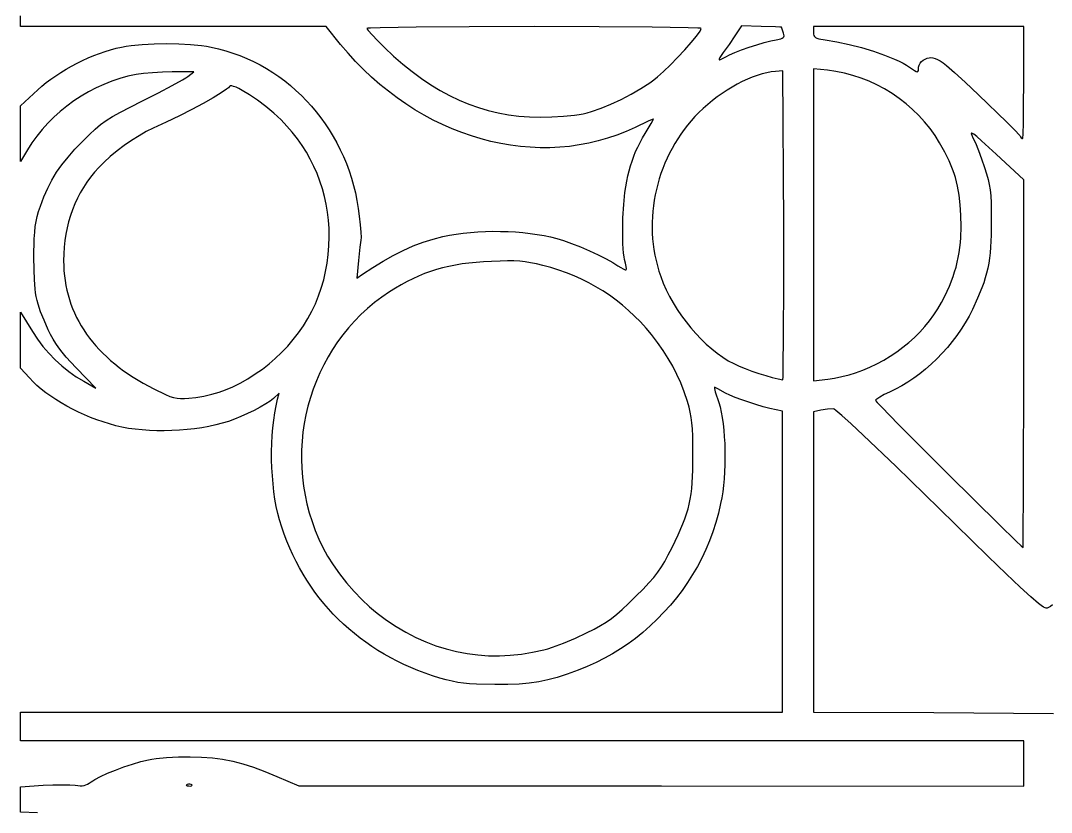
# Model space of a CAD drawing. Extents: x 0 to 2298, y -1902 to 396.
# Drawn here: x 26 to 984, y -1150 to -415 of the extents above; entities that cross this region are included whole.
import ezdxf

# ---------------------------------------------------------------- set-up
doc = ezdxf.new("R2010")
doc.units = 0

msp = doc.modelspace()

# ---------------------------------------------------------------- linework, layer by layer
at = {"layer": 'Layer 1'}
for p, q in [((26.456106, -420.29255), (26.456106, -410.30993)), ((168.209106, -420.29255), (26.456106, -420.29255)), ((310.184106, -420.29255), (168.209106, -420.29255)), ((323.716106, -436.93025), (310.184106, -420.29255)), ((393.740513, -420.84655), (360.378536, -421.415006)), ((443.116283, -420.444472), (393.740513, -420.84655)), ((503.4106, -420.29196), (443.116283, -420.444472)), ((563.704833, -420.444473), (503.4106, -420.29196)), ((613.080613, -420.846551), (563.704833, -420.444473)), ((646.442636, -421.415006), (613.080613, -420.846551)), ((695.96413, -419.626464), (689.97456, -428.721744)), ((714.37653, -420.070136), (695.96413, -419.626464)), ((727.548079, -420.513808), (714.37653, -420.070136)), ((731.627785, -420.756441), (727.548079, -420.513808)), ((733.23263, -420.95748), (731.627785, -420.756441)), ((733.9536, -422.704435), (733.23263, -420.95748)), ((860.562, -420.29195), (762.9542, -420.29195)), ((762.9542, -420.29195), (762.9542, -425.61601)), ((958.1698, -420.29195), (860.562, -420.29195)), ((958.1698, -472.42345), (958.1698, -420.29195)), ((348.931215, -421.900489), (348.1256, -422.06665)), ((348.1256, -422.06665), (348.457487, -422.783284)), ((348.457487, -422.783284), (349.408089, -424.056241)), ((351.294985, -421.735628), (348.931215, -421.900489)), ((349.408089, -424.056241), (352.895071, -428.000757)), ((360.378536, -421.415006), (351.294985, -421.735628)), ((352.895071, -428.000757), (358.045818, -433.35947)), ((655.526207, -421.735629), (646.442636, -421.415006)), ((649.301788, -435.09476), (654.193017, -429.161939)), ((654.193017, -429.161939), (657.488065, -424.638127)), ((657.889983, -421.90049), (655.526207, -421.735629)), ((657.488065, -424.638127), (658.38348, -423.074389)), ((658.6956, -422.06665), (657.889983, -421.90049)), ((658.38348, -423.074389), (658.6956, -422.06665)), ((689.97456, -428.721744), (684.456385, -437.012853)), ((733.874307, -431.151536), (734.81321, -430.551886)), ((735.00732, -426.28154), (733.9536, -422.704435)), ((734.81321, -430.551886), (735.34657, -429.806656)), ((735.394231, -427.713077), (735.00732, -426.28154)), ((735.34657, -429.806656), (735.523779, -428.874251)), ((735.523779, -428.874251), (735.394231, -427.713077)), ((762.9542, -425.61601), (763.02959, -427.267215)), ((763.02959, -427.267215), (763.307751, -428.593465)), ((763.307751, -428.593465), (763.866673, -429.644154)), ((763.866673, -429.644154), (764.784345, -430.468674)), ((764.784345, -430.468674), (766.138755, -431.116418)), ((115.136385, -440.457235), (120.071096, -439.37032)), ((120.071096, -439.37032), (124.422299, -438.55387)), ((124.422299, -438.55387), (129.123479, -437.850829)), ((129.123479, -437.850829), (139.374298, -436.781076)), ((139.374298, -436.781076), (150.420606, -436.153263)), ((150.420606, -436.153263), (161.859459, -435.95959)), ((161.859459, -435.95959), (173.287909, -436.192258)), ((173.287909, -436.192258), (184.303013, -436.843469)), ((184.303013, -436.843469), (194.501824, -437.905422)), ((194.501824, -437.905422), (199.169199, -438.587991)), ((199.169199, -438.587991), (203.481396, -439.37032)), ((203.481396, -439.37032), (210.312351, -440.925815)), ((330.57263, -445.021077), (323.716106, -436.93025)), ((358.045818, -433.35947), (364.3196, -439.59165)), ((364.3196, -439.59165), (372.921548, -447.628168)), ((643.305713, -441.893262), (649.301788, -435.09476)), ((684.456385, -437.012853), (679.10456, -444.472144)), ((696.148285, -441.973005), (703.090629, -439.536269)), ((703.090629, -439.536269), (710.251344, -437.203517)), ((710.251344, -437.203517), (717.139098, -435.141129)), ((717.139098, -435.141129), (723.262561, -433.515481)), ((723.262561, -433.515481), (728.1304, -432.49295)), ((728.1304, -432.49295), (732.480466, -431.647201)), ((732.480466, -431.647201), (733.874307, -431.151536)), ((766.138755, -431.116418), (768.007891, -431.636781)), ((768.007891, -431.636781), (773.6023, -432.49293)), ((773.6023, -432.49293), (784.58318, -434.344308)), ((784.58318, -434.344308), (795.980005, -436.8222)), ((795.980005, -436.8222), (807.418424, -439.80442)), ((807.418424, -439.80442), (818.524088, -443.168786)), ((84.017725, -451.764657), (89.245871, -449.380197)), ((89.245871, -449.380197), (94.494164, -447.177063)), ((94.494164, -447.177063), (99.734984, -445.169226)), ((99.734984, -445.169226), (104.940707, -443.370661)), ((104.940707, -443.370661), (110.083715, -441.79534)), ((110.083715, -441.79534), (115.136385, -440.457235)), ((210.312351, -440.925815), (217.033921, -442.759756)), ((217.033921, -442.759756), (223.640702, -444.865929)), ((223.640702, -444.865929), (230.127292, -447.23812)), ((230.127292, -447.23812), (236.488289, -449.870112)), ((236.488289, -449.870112), (242.71829, -452.755692)), ((337.657679, -452.778418), (330.57263, -445.021077)), ((372.921548, -447.628168), (381.516671, -455.10414)), ((629.964352, -455.914005), (636.696122, -449.01412)), ((636.696122, -449.01412), (643.305713, -441.893262)), ((675.991922, -448.898464), (675.353277, -450.20825)), ((677.244083, -446.990761), (675.991922, -448.898464)), ((677.170428, -450.680085), (679.037838, -449.728183)), ((679.10456, -444.472144), (677.244083, -446.990761)), ((679.037838, -449.728183), (681.54476, -448.243354)), ((681.54476, -448.243354), (681.5448, -448.24335)), ((681.5448, -448.24335), (684.884039, -446.492923)), ((684.884039, -446.492923), (689.915645, -444.347349)), ((689.915645, -444.347349), (696.148285, -441.973005)), ((818.524088, -443.168786), (828.922647, -446.793114)), ((828.922647, -446.793114), (838.239752, -450.55522)), ((866.663595, -450.408801), (868.453177, -449.692546)), ((868.453177, -449.692546), (870.204415, -449.236905)), ((870.204415, -449.236905), (871.976125, -449.078598)), ((871.976125, -449.078598), (873.827124, -449.254346)), ((873.827124, -449.254346), (875.816229, -449.800867)), ((875.816229, -449.800867), (878.002257, -450.754883)), ((68.730377, -459.866261), (73.732357, -457.021662)), ((73.732357, -457.021662), (78.837346, -454.31647)), ((78.837346, -454.31647), (84.017725, -451.764657)), ((242.71829, -452.755692), (248.811891, -455.888644)), ((248.811891, -455.888644), (254.763691, -459.262754)), ((254.763691, -459.262754), (260.568287, -462.871808)), ((344.959309, -460.198944), (337.657679, -452.778418)), ((381.516671, -455.10414), (390.118942, -462.025738)), ((623.601733, -462.04959), (629.964352, -455.914005)), ((675.353277, -450.20825), (675.265647, -450.642986)), ((675.265647, -450.642986), (675.333346, -450.933116)), ((675.333346, -450.933116), (675.557024, -451.080267)), ((675.557024, -451.080267), (675.93733, -451.086062)), ((675.93733, -451.086062), (677.170428, -450.680085)), ((838.239752, -450.55522), (842.375774, -452.449757)), ((842.375774, -452.449757), (846.101053, -454.33292)), ((846.101053, -454.33292), (849.368792, -456.189435)), ((849.368792, -456.189435), (852.1322, -458.00403)), ((852.1322, -458.00403), (856.63131, -461.123599)), ((860.50911, -459.823778), (860.56197, -458.00403)), ((860.56197, -458.00403), (860.652091, -457.13575)), ((860.652091, -457.13575), (860.908588, -456.215478)), ((860.908588, -456.215478), (861.837525, -454.343737)), ((861.837525, -454.343737), (863.182404, -452.638373)), ((863.182404, -452.638373), (864.77685, -451.34895)), ((864.77685, -451.34895), (866.663595, -450.408801)), ((878.002257, -450.754883), (880.444025, -452.153112)), ((880.444025, -452.153112), (883.20035, -454.032276)), ((883.20035, -454.032276), (886.330049, -456.429094)), ((886.330049, -456.429094), (893.944838, -462.92257)), ((50.304984, -472.359269), (54.618711, -469.096771)), ((54.618711, -469.096771), (59.145934, -465.917789)), ((59.145934, -465.917789), (63.859029, -462.836295)), ((63.859029, -462.836295), (68.730377, -459.866261)), ((118.623578, -468.539114), (111.139433, -471.025995)), ((126.193512, -466.485073), (118.623578, -468.539114)), ((133.824536, -464.88142), (126.193512, -466.485073)), ((140.552411, -463.938615), (133.824536, -464.88142)), ((149.048036, -463.162187), (140.552411, -463.938615)), ((158.250761, -462.635327), (149.048036, -463.162187)), ((167.099936, -462.44122), (158.250761, -462.635327)), ((187.287036, -462.44122), (167.099936, -462.44122)), ((176.781003, -469.786067), (179.930476, -467.910427)), ((179.930476, -467.910427), (181.741136, -466.6561)), ((181.741136, -466.6561), (187.287036, -462.44122)), ((260.568287, -462.871808), (266.220276, -466.709589)), ((266.220276, -466.709589), (271.714254, -470.769884)), ((352.46558, -467.279322), (344.959309, -460.198944)), ((360.164549, -474.016222), (352.46558, -467.279322)), ((390.118942, -462.025738), (398.742333, -468.399137)), ((398.742333, -468.399137), (407.400817, -474.230512)), ((614.614633, -469.630195), (618.0996, -466.87755)), ((618.0996, -466.87755), (623.601733, -462.04959)), ((706.073074, -467.334614), (701.447015, -469.253852)), ((710.628942, -465.681513), (706.073074, -467.334614)), ((715.091223, -464.307875), (710.628942, -465.681513)), ((719.436519, -463.22702), (715.091223, -464.307875)), ((723.641434, -462.452274), (719.436519, -463.22702)), ((727.682572, -461.996958), (723.641434, -462.452274)), ((734.559492, -461.33145), (727.682572, -461.996958)), ((735.225, -605.08145), (734.559492, -461.33145)), ((775.8209, -460.88825), (762.9544, -459.55723)), ((762.9544, -459.55723), (762.9544, -604.41623)), ((783.774462, -461.969751), (775.8209, -460.88825)), ((791.647107, -463.54031), (783.774462, -461.969751)), ((799.415115, -465.584653), (791.647107, -463.54031)), ((807.054764, -468.087508), (799.415115, -465.584653)), ((814.542332, -471.033602), (807.054764, -468.087508)), ((856.63131, -461.123599), (858.113972, -461.903491)), ((858.113972, -461.903491), (859.175493, -462.163455)), ((859.175493, -462.163455), (859.569447, -462.098464)), ((859.569447, -462.098464), (859.883462, -461.903491)), ((859.883462, -461.903491), (860.305471, -461.123599)), ((860.305471, -461.123599), (860.50911, -459.823778)), ((893.944838, -462.92257), (903.758926, -471.927303)), ((42.428496, -479.07892), (46.232371, -475.69131)), ((46.232371, -475.69131), (50.304984, -472.359269)), ((96.527297, -477.228085), (89.4487, -480.908199)), ((103.765774, -473.928167), (96.527297, -477.228085)), ((111.139433, -471.025995), (103.765774, -473.928167)), ((154.3825, -481.786014), (167.183124, -475.058137)), ((167.183124, -475.058137), (176.781003, -469.786067)), ((217.803718, -478.378218), (212.624803, -481.942324)), ((219.429847, -477.016331), (217.803718, -478.378218)), ((220.344, -475.97355), (219.429847, -477.016331)), ((220.668451, -475.643956), (220.344, -475.97355)), ((221.138077, -475.442517), (220.668451, -475.643956)), ((222.485229, -475.40639), (221.138077, -475.442517)), ((224.330214, -475.829751), (222.485229, -475.40639)), ((226.617789, -476.677178), (224.330214, -475.829751)), ((229.292712, -477.913252), (226.617789, -476.677178)), ((232.299739, -479.502552), (229.292712, -477.913252)), ((271.714254, -470.769884), (277.044821, -475.046478)), ((277.044821, -475.046478), (282.206572, -479.533156)), ((368.044273, -480.406314), (360.164549, -474.016222)), ((407.400817, -474.230512), (416.108369, -479.526035)), ((593.60713, -483.079828), (602.574584, -477.834182)), ((602.574584, -477.834182), (610.840128, -472.385763)), ((610.840128, -472.385763), (614.614633, -469.630195)), ((687.381657, -476.475166), (682.7088, -479.325727)), ((692.07791, -473.837452), (687.381657, -476.475166)), ((696.774161, -471.425906), (692.07791, -473.837452)), ((701.447015, -469.253852), (696.774161, -471.425906)), ((821.854098, -474.407662), (814.542332, -471.033602)), ((828.966341, -478.194414), (821.854098, -474.407662)), ((835.855338, -482.378587), (828.966341, -478.194414)), ((903.758926, -471.927303), (916.24285, -483.73705)), ((958.090138, -492.641652), (958.16986, -472.42335)), ((958.16986, -472.42335), (958.1698, -472.42345)), ((26.456296, -493.94192), (42.428496, -479.07892)), ((82.554681, -484.950963), (75.869936, -489.338829)), ((89.4487, -480.908199), (82.554681, -484.950963)), ((139.814136, -489.2834), (154.3825, -481.786014)), ((205.225796, -486.431902), (196.025236, -491.612985)), ((212.624803, -481.942324), (205.225796, -486.431902)), ((239.089138, -483.59915), (232.299739, -479.502552)), ((246.544044, -488.683611), (239.089138, -483.59915)), ((282.206572, -479.533156), (287.194106, -484.223703)), ((287.194106, -484.223703), (292.002019, -489.111904)), ((376.092812, -486.446267), (368.044273, -480.406314)), ((384.298222, -492.13275), (376.092812, -486.446267)), ((416.108369, -479.526035), (424.878959, -484.291882)), ((424.878959, -484.291882), (433.726563, -488.534225)), ((574.783129, -492.390878), (584.241925, -487.97972)), ((584.241925, -487.97972), (593.60713, -483.079828)), ((673.526858, -485.612093), (669.064567, -489.021252)), ((678.082734, -482.37581), (673.526858, -485.612093)), ((682.7088, -479.325727), (678.082734, -482.37581)), ((842.497368, -486.944908), (835.855338, -482.378587)), ((848.86871, -491.878103), (842.497368, -486.944908)), ((916.24285, -483.73705), (942.474925, -509.0818)), ((26.456296, -519.67492), (26.456296, -493.94192)), ((69.419163, -494.054249), (63.227059, -499.079676)), ((75.869936, -489.338829), (69.419163, -494.054249)), ((119.169513, -499.754708), (128.295989, -495.042879)), ((128.295989, -495.042879), (139.814136, -489.2834)), ((185.441666, -497.251608), (173.893626, -503.113804)), ((196.025236, -491.612985), (185.441666, -497.251608)), ((254.222517, -494.472572), (246.544044, -488.683611)), ((261.682616, -500.682672), (254.222517, -494.472572)), ((292.002019, -489.111904), (296.624909, -494.191545)), ((296.624909, -494.191545), (301.057372, -499.456411)), ((392.648561, -497.462432), (384.298222, -492.13275)), ((401.131888, -502.431982), (392.648561, -497.462432)), ((433.726563, -488.534225), (442.665151, -492.25924)), ((442.665151, -492.25924), (451.708699, -495.473099)), ((451.708699, -495.473099), (460.871178, -498.181978)), ((556.801407, -499.175073), (565.534903, -496.170322)), ((565.534903, -496.170322), (574.783129, -492.390878)), ((660.514327, -496.304908), (656.473172, -500.152758)), ((664.719258, -492.589965), (660.514327, -496.304908)), ((669.064567, -489.021252), (664.719258, -492.589965)), ((854.945642, -497.162899), (848.86871, -491.878103)), ((860.704442, -502.784023), (854.945642, -497.162899)), ((957.864836, -509.220437), (958.090138, -492.641652)), ((57.318322, -504.397563), (51.717649, -509.990361)), ((63.227059, -499.079676), (57.318322, -504.397563)), ((105.928674, -507.501612), (111.893983, -503.785436)), ((111.893983, -503.785436), (119.169513, -499.754708)), ((173.893626, -503.113804), (161.799657, -508.965607)), ((265.192669, -503.857099), (261.682616, -500.682672)), ((268.4824, -507.03055), (265.192669, -503.857099)), ((273.811167, -512.657672), (268.4824, -507.03055)), ((301.057372, -499.456411), (305.294008, -504.900286)), ((305.294008, -504.900286), (309.329412, -510.516957)), ((409.736261, -507.038071), (401.131888, -502.431982)), ((418.449737, -511.277366), (409.736261, -507.038071)), ((460.871178, -498.181978), (470.166561, -500.39205)), ((470.166561, -500.39205), (479.608822, -502.109489)), ((479.608822, -502.109489), (489.211933, -503.34047)), ((489.211933, -503.34047), (498.989868, -504.091165)), ((498.989868, -504.091165), (508.9566, -504.36775)), ((508.9566, -504.36775), (519.719113, -504.132049)), ((519.719113, -504.132049), (530.835175, -503.480405)), ((530.835175, -503.480405), (540.994575, -502.496009)), ((540.994575, -502.496009), (545.306085, -501.905025)), ((545.306085, -501.905025), (548.8871, -501.26205)), ((548.8868, -501.26215), (552.722732, -500.342257)), ((548.8871, -501.26205), (548.8868, -501.26215)), ((552.722732, -500.342257), (556.801407, -499.175073)), ((612.96276, -506.513971), (609.274734, -508.111883)), ((612.019956, -510.219371), (614.321506, -506.14309)), ((613.969688, -506.158254), (612.96276, -506.513971)), ((614.321506, -506.14309), (613.969688, -506.158254)), ((652.825447, -503.935001), (649.328501, -507.832847)), ((656.473172, -500.152758), (652.825447, -503.935001)), ((866.12139, -508.726204), (860.704442, -502.784023)), ((46.449736, -515.840523), (41.539281, -521.930502)), ((51.717649, -509.990361), (46.449736, -515.840523)), ((90.486816, -520.428332), (95.765816, -515.456511)), ((95.765816, -515.456511), (100.73286, -511.269788)), ((100.73286, -511.269788), (105.928674, -507.501612)), ((149.5783, -514.57305), (143.192274, -517.765408)), ((161.799657, -508.965607), (149.5783, -514.57305)), ((278.814655, -518.470338), (273.811167, -512.657672)), ((309.329412, -510.516957), (313.158182, -516.300209)), ((313.158182, -516.300209), (316.774916, -522.243826)), ((427.260374, -515.146537), (418.449737, -511.277366)), ((436.15623, -518.642254), (427.260374, -515.146537)), ((597.240106, -513.90735), (588.852406, -517.703376)), ((609.274734, -508.111883), (597.240106, -513.90735)), ((606.557246, -519.45329), (612.019956, -510.219371)), ((642.792144, -515.954225), (639.755334, -520.167196)), ((645.983633, -511.841015), (642.792144, -515.954225)), ((649.328501, -507.832847), (645.983633, -511.841015)), ((871.172763, -514.974167), (866.12139, -508.726204)), ((875.83484, -521.51264), (871.172763, -514.974167)), ((942.474925, -509.0818), (950.870041, -517.490762)), ((957.514751, -520.433555), (957.864836, -509.220437)), ((26.456296, -545.62972), (26.456296, -519.67492)), ((41.539281, -521.930502), (37.010982, -528.24275)), ((76.953532, -534.203834), (84.355136, -526.5518)), ((84.355136, -526.5518), (90.486816, -520.428332)), ((129.577957, -525.959477), (122.708413, -530.71162)), ((136.465702, -521.602479), (129.577957, -525.959477)), ((143.192274, -517.765408), (136.465702, -521.602479)), ((283.48994, -524.461724), (278.814655, -518.470338)), ((287.834097, -530.625008), (283.48994, -524.461724)), ((316.774916, -522.243826), (320.17421, -528.341594)), ((445.125363, -521.761185), (436.15623, -518.642254)), ((454.155831, -524.5), (445.125363, -521.761185)), ((463.235692, -526.855368), (454.155831, -524.5)), ((562.958642, -526.504328), (554.123639, -528.586706)), ((571.699732, -523.998535), (562.958642, -526.504328)), ((580.334967, -521.065994), (571.699732, -523.998535)), ((588.852406, -517.703376), (580.334967, -521.065994)), ((601.776524, -527.913397), (604.073623, -523.686268)), ((604.073623, -523.686268), (606.557246, -519.45329)), ((636.874502, -524.474648), (634.150947, -528.8713)), ((639.755334, -520.167196), (636.874502, -524.474648)), ((880.0839, -528.32635), (875.83484, -521.51264)), ((909.636419, -519.266437), (909.476973, -519.567508)), ((909.476973, -519.567508), (909.823589, -521.001204)), ((910.045431, -519.262048), (909.636419, -519.266437)), ((909.823589, -521.001204), (910.9189, -523.44615)), ((911.695338, -520.201812), (910.045431, -519.262048)), ((910.9189, -523.44615), (913.241246, -528.3716)), ((914.593071, -522.503788), (911.695338, -520.201812)), ((918.905008, -526.284961), (914.593071, -522.503788)), ((932.437, -538.75285), (918.905008, -526.284961)), ((950.870041, -517.490762), (953.323247, -520.101667)), ((953.323247, -520.101667), (954.39865, -521.44915)), ((954.39865, -521.44915), (955.126549, -522.683113)), ((955.126549, -522.683113), (955.896043, -523.667509)), ((955.896043, -523.667509), (956.582347, -524.31915)), ((956.582347, -524.31915), (957.06068, -524.55485)), ((957.06068, -524.55485), (957.299414, -523.488565)), ((957.299414, -523.488565), (957.514751, -520.433555)), ((32.889536, -534.75972), (26.456296, -545.62972)), ((37.010982, -528.24275), (32.889536, -534.75972)), ((70.479997, -541.473719), (76.953532, -534.203834)), ((116.036442, -535.734123), (109.741417, -540.902201)), ((122.708413, -530.71162), (116.036442, -535.734123)), ((291.844202, -536.953365), (287.834097, -530.625008)), ((320.17421, -528.341594), (323.350662, -534.587298)), ((323.350662, -534.587298), (326.298869, -540.974723)), ((472.353003, -528.823959), (463.235692, -526.855368)), ((481.495823, -530.402441), (472.353003, -528.823959)), ((490.65221, -531.587484), (481.495823, -530.402441)), ((499.81022, -532.375758), (490.65221, -531.587484)), ((508.957913, -532.76393), (499.81022, -532.375758)), ((518.083347, -532.748671), (508.957913, -532.76393)), ((527.174578, -532.32665), (518.083347, -532.748671)), ((536.219665, -531.494536), (527.174578, -532.32665)), ((545.206666, -530.248998), (536.219665, -531.494536)), ((554.123639, -528.586706), (545.206666, -530.248998)), ((597.718498, -536.430693), (599.660099, -532.154823)), ((599.660099, -532.154823), (601.776524, -527.913397)), ((631.58597, -533.35187), (629.180871, -537.91108)), ((634.150947, -528.8713), (631.58597, -533.35187)), ((884.835609, -536.792085), (880.0839, -528.32635)), ((913.241246, -528.3716), (916.021133, -535.231184)), ((916.021133, -535.231184), (918.967403, -543.130625)), ((64.822748, -548.540832), (70.479997, -541.473719)), ((109.741417, -540.902201), (104.002712, -546.091072)), ((295.517328, -543.439971), (291.844202, -536.953365)), ((298.850553, -550.078003), (295.517328, -543.439971)), ((326.298869, -540.974723), (329.013429, -547.497655)), ((592.884154, -549.666444), (594.336375, -545.166357)), ((594.336375, -545.166357), (595.945873, -540.761155)), ((595.945873, -540.761155), (597.718498, -536.430693)), ((626.93695, -542.543648), (624.855505, -547.244293)), ((629.180871, -537.91108), (626.93695, -542.543648)), ((888.815225, -544.849672), (884.835609, -536.792085)), ((892.082539, -552.694086), (888.815225, -544.849672)), ((918.967403, -543.130625), (921.7889, -551.17565)), ((958.17, -562.71115), (932.437, -538.75285)), ((59.87, -555.58455), (64.822748, -548.540832)), ((98.9997, -551.17595), (95.087402, -555.576647)), ((104.002712, -546.091072), (98.9997, -551.17595)), ((301.840951, -556.860637), (298.850553, -550.078003)), ((329.013429, -547.497655), (331.488939, -554.149879)), ((331.488939, -554.149879), (333.719997, -560.925179)), ((590.428148, -559.031866), (591.583361, -554.281565)), ((591.583361, -554.281565), (592.884154, -549.666444)), ((622.937838, -552.007735), (621.185247, -556.828693)), ((624.855505, -547.244293), (622.937838, -552.007735)), ((893.467768, -556.597282), (892.082539, -552.694086)), ((921.7889, -551.17565), (923.648076, -557.014434)), ((51.63087, -570.319306), (55.509969, -562.784249)), ((55.509969, -562.784249), (59.87, -555.58455)), ((87.999804, -564.818682), (84.826455, -569.654172)), ((91.420445, -560.125199), (87.999804, -564.818682)), ((95.087402, -555.576647), (91.420445, -560.125199)), ((304.485597, -563.78105), (301.840951, -556.860637)), ((306.781567, -570.832418), (304.485597, -563.78105)), ((333.719997, -560.925179), (335.701198, -567.817342)), ((588.531062, -569.018599), (589.412664, -563.937495)), ((589.412664, -563.937495), (590.428148, -559.031866)), ((619.599033, -561.701886), (618.180496, -566.622035)), ((621.185247, -556.828693), (619.599033, -561.701886)), ((894.697344, -560.5203), (893.467768, -556.597282)), ((895.77874, -564.487512), (894.697344, -560.5203)), ((896.71943, -568.523289), (895.77874, -564.487512)), ((923.648076, -557.014434), (925.099109, -562.156522)), ((925.099109, -562.156522), (926.191392, -567.007455)), ((958.17, -733.30315), (958.17, -562.71115)), ((48.120921, -578.369098), (51.63087, -570.319306)), ((84.826455, -569.654172), (81.901371, -574.628743)), ((308.725936, -578.007917), (306.781567, -570.832418)), ((335.701198, -567.817342), (337.427142, -574.820153)), ((586.63105, -585.51623), (587.777492, -574.295324)), ((587.777492, -574.295324), (588.531062, -569.018599)), ((616.930935, -571.583858), (615.851649, -576.582075)), ((618.180496, -566.622035), (616.930935, -571.583858)), ((898.208591, -576.898028), (896.71943, -568.523289)), ((926.191392, -567.007455), (926.974318, -571.972775)), ((926.974318, -571.972775), (927.497279, -577.458023)), ((44.868336, -587.113), (48.120921, -578.369098)), ((79.225528, -579.739471), (76.7999, -584.983432)), ((81.901371, -574.628743), (79.225528, -579.739471)), ((310.315779, -585.300723), (308.725936, -578.007917)), ((337.427142, -574.820153), (338.892424, -581.927395)), ((338.892424, -581.927395), (340.091643, -589.132856)), ((614.94394, -581.611405), (614.209106, -586.666567)), ((615.851649, -576.582075), (614.94394, -581.611405)), ((899.224617, -585.83949), (898.208591, -576.898028)), ((927.497279, -577.458023), (927.809669, -583.868741)), ((927.809669, -583.868741), (928.00031, -601.08875)), ((41.81116, -596.710898), (43.155173, -592.15502)), ((43.155173, -592.15502), (44.868336, -587.113)), ((74.625463, -590.3577), (72.70319, -595.859351)), ((76.7999, -584.983432), (74.625463, -590.3577)), ((311.548172, -592.704014), (310.315779, -585.300723)), ((312.420189, -600.210964), (311.548172, -592.704014)), ((340.091643, -589.132856), (341.019396, -596.43032)), ((585.926546, -597.76139), (586.63105, -585.51623)), ((613.648448, -591.742281), (613.263266, -596.833267)), ((614.209106, -586.666567), (613.648448, -591.742281)), ((899.8273, -595.54265), (899.224617, -585.83949)), ((40.043405, -605.830437), (40.789501, -601.147187)), ((40.789501, -601.147187), (41.81116, -596.710898)), ((71.034058, -601.48546), (69.619041, -607.233102)), ((72.70319, -595.859351), (71.034058, -601.48546)), ((312.928907, -607.814751), (312.420189, -600.210964)), ((341.019396, -596.43032), (341.885944, -604.295117)), ((585.763636, -610.659067), (585.926546, -597.76139)), ((613.054858, -601.934243), (613.024525, -607.03993)), ((613.263266, -596.833267), (613.054858, -601.934243)), ((900.062128, -606.14397), (899.8273, -595.54265)), ((928.00031, -601.08875), (927.90239, -613.960012)), ((39.190723, -617.404033), (39.526076, -611.127202)), ((39.526076, -611.127202), (40.043405, -605.830437)), ((69.619041, -607.233102), (68.459114, -613.099353)), ((313.0714, -615.50855), (312.928907, -607.814751)), ((341.885944, -604.295117), (342.46133, -611.099245)), ((342.46133, -611.099245), (342.703961, -616.114811)), ((431.088264, -612.987925), (437.640655, -612.110818)), ((437.640655, -612.110818), (444.367224, -611.41471)), ((444.367224, -611.41471), (451.228977, -610.899277)), ((451.228977, -610.899277), (458.18692, -610.564195)), ((458.18692, -610.564195), (465.202058, -610.409137)), ((465.202058, -610.409137), (472.235396, -610.43378)), ((472.235396, -610.43378), (479.247941, -610.637798)), ((479.247941, -610.637798), (486.200697, -611.020866)), ((486.200697, -611.020866), (493.054671, -611.582659)), ((493.054671, -611.582659), (499.770868, -612.322852)), ((499.770868, -612.322852), (506.310293, -613.241121)), ((585.954276, -621.91378), (585.763636, -610.659067)), ((613.024525, -607.03993), (613.173567, -612.145045)), ((613.173567, -612.145045), (613.503284, -617.24431)), ((735.273443, -660.820404), (735.224916, -605.080658)), ((735.224916, -605.080658), (735.225, -605.08145)), ((762.9544, -604.41623), (762.9544, -749.27523)), ((899.751033, -616.090187), (900.062128, -606.14397)), ((38.878766, -634.3641), (39.190723, -617.404033)), ((67.555251, -619.081288), (66.908428, -625.175982)), ((68.459114, -613.099353), (67.555251, -619.081288)), ((312.83251, -623.834646), (313.0714, -615.50855)), ((342.163235, -620.84268), (341.629441, -625.130357)), ((342.572246, -618.61392), (342.163235, -620.84268)), ((342.703961, -616.114811), (342.572246, -618.61392)), ((391.217582, -624.036845), (400.464505, -620.513465)), ((400.464505, -620.513465), (409.617842, -617.593198)), ((409.617842, -617.593198), (418.661996, -615.28644)), ((418.661996, -615.28644), (424.749047, -614.046358)), ((424.749047, -614.046358), (431.088264, -612.987925)), ((506.310293, -613.241121), (512.633953, -614.33714)), ((512.633953, -614.33714), (518.702852, -615.610585)), ((518.702852, -615.610585), (524.477996, -617.06113)), ((524.477996, -617.06113), (530.830639, -618.993963)), ((530.830639, -618.993963), (538.28034, -621.667692)), ((538.28034, -621.667692), (546.385156, -624.887345)), ((586.519263, -630.797622), (585.954276, -621.91378)), ((613.503284, -617.24431), (614.014975, -622.332443)), ((898.868018, -625.53728), (899.38264, -620.866376)), ((899.38264, -620.866376), (899.751033, -616.090187)), ((927.90239, -613.960012), (927.38333, -625.237694)), ((66.51962, -631.380511), (66.3898, -637.69195)), ((66.908428, -625.175982), (66.51962, -631.380511)), ((312.200098, -632.007045), (312.83251, -623.834646)), ((341.629441, -625.130357), (340.353886, -637.47002)), ((372.505369, -632.851354), (381.892671, -628.15294)), ((381.892671, -628.15294), (391.217582, -624.036845)), ((546.385156, -624.887345), (554.703146, -628.457949)), ((554.703146, -628.457949), (562.792367, -632.184532)), ((586.948637, -634.122997), (586.519263, -630.797622)), ((614.014975, -622.332443), (614.70994, -627.404163)), ((614.70994, -627.404163), (615.589479, -632.454191)), ((897.387088, -634.641225), (898.203917, -630.122398)), ((898.203917, -630.122398), (898.868018, -625.53728)), ((926.938251, -630.41136), (926.354741, -635.345534)), ((927.38333, -625.237694), (926.938251, -630.41136)), ((38.959358, -645.942029), (38.878766, -634.3641)), ((66.3898, -637.69195), (66.474207, -642.404996)), ((309.761208, -647.879056), (311.175789, -640.022824)), ((311.175789, -640.022824), (312.200098, -632.007045)), ((340.353886, -637.47002), (338.801036, -653.88592)), ((353.605984, -643.953551), (363.071274, -638.12169)), ((363.071274, -638.12169), (372.505369, -632.851354)), ((436.453328, -640.762273), (430.233689, -641.781224)), ((442.886139, -639.917499), (436.453328, -640.762273)), ((449.555518, -639.239751), (442.886139, -639.917499)), ((456.484863, -638.721881), (449.555518, -639.239751)), ((463.69757, -638.35674), (456.484863, -638.721881)), ((471.806711, -638.027452), (463.69757, -638.35674)), ((478.699222, -637.885339), (471.806711, -638.027452)), ((484.67666, -637.951196), (478.699222, -637.885339)), ((490.040583, -638.245822), (484.67666, -637.951196)), ((495.092548, -638.790014), (490.040583, -638.245822)), ((500.134112, -639.604567), (495.092548, -638.790014)), ((505.466834, -640.710281), (500.134112, -639.604567)), ((511.39227, -642.12795), (505.466834, -640.710281)), ((562.792367, -632.184532), (570.210877, -635.872121)), ((570.210877, -635.872121), (576.516734, -639.325745)), ((576.516734, -639.325745), (581.267996, -642.35043)), ((587.479396, -636.58269), (586.948637, -634.122997)), ((588.342479, -639.97609), (587.479396, -636.58269)), ((588.893604, -642.932748), (588.342479, -639.97609)), ((615.589479, -632.454191), (616.654892, -637.477245)), ((616.654892, -637.477245), (617.907479, -642.468044)), ((895.282246, -643.557998), (896.41428, -639.113259)), ((896.41428, -639.113259), (897.387088, -634.641225)), ((925.621752, -640.093183), (924.728236, -644.707275)), ((926.354741, -635.345534), (925.621752, -640.093183)), ((39.273924, -655.570227), (38.959358, -645.942029)), ((66.474207, -642.404996), (66.727104, -647.060241)), ((66.727104, -647.060241), (67.148002, -651.657075)), ((307.95798, -655.572818), (309.761208, -647.879056)), ((338.801036, -653.88592), (344.125096, -650.33654)), ((344.125096, -650.33654), (353.605984, -643.953551)), ((401.514176, -649.738839), (396.082232, -651.952977)), ((407.018911, -647.741771), (401.514176, -649.738839)), ((412.619833, -645.954625), (407.018911, -647.741771)), ((418.340338, -644.370251), (412.619833, -645.954625)), ((424.203824, -642.981501), (418.340338, -644.370251)), ((430.233689, -641.781224), (424.203824, -642.981501)), ((518.928181, -644.134761), (511.39227, -642.12795)), ((526.311049, -646.411285), (518.928181, -644.134761)), ((533.538596, -648.956872), (526.311049, -646.411285)), ((540.608548, -651.770873), (533.538596, -648.956872)), ((581.267996, -642.35043), (583.881503, -644.031532)), ((583.881503, -644.031532), (586.203847, -645.317486)), ((586.203847, -645.317486), (587.943871, -646.062715)), ((587.943871, -646.062715), (588.504526, -646.187064)), ((588.504526, -646.187064), (588.810416, -646.12164)), ((588.810416, -646.12164), (588.99889, -645.775455)), ((589.07038, -645.099115), (588.893604, -642.932748)), ((588.99889, -645.775455), (589.07038, -645.099115)), ((617.907479, -642.468044), (619.348539, -647.421309)), ((619.348539, -647.421309), (620.979372, -652.331758)), ((892.527498, -652.443575), (893.987735, -647.994937)), ((893.987735, -647.994937), (895.282246, -643.557998)), ((923.663144, -649.240777), (922.415428, -653.746656)), ((924.728236, -644.707275), (923.663144, -649.240777)), ((39.931645, -663.77382), (39.273924, -655.570227)), ((67.148002, -651.657075), (67.736415, -656.194889)), ((67.736415, -656.194889), (68.491854, -660.673073)), ((305.767729, -663.101183), (307.95798, -655.572818)), ((379.989171, -659.969304), (374.614418, -663.123214)), ((385.343126, -657.06106), (379.989171, -659.969304)), ((390.699681, -654.391334), (385.343126, -657.06106)), ((396.082232, -651.952977), (390.699681, -654.391334)), ((547.51863, -654.852638), (540.608548, -651.770873)), ((554.266565, -658.201516), (547.51863, -654.852638)), ((560.850079, -661.816857), (554.266565, -658.201516)), ((620.979372, -652.331758), (623.342938, -658.505358)), ((623.342938, -658.505358), (626.088974, -664.691309)), ((889.096848, -661.453934), (892.527498, -652.443575)), ((920.974039, -658.277881), (919.327929, -662.887419)), ((922.415428, -653.746656), (920.974039, -658.277881)), ((40.423308, -667.505493), (39.931645, -663.77382)), ((41.041704, -671.077937), (40.423308, -667.505493)), ((68.491854, -660.673073), (69.413834, -665.09102)), ((69.413834, -665.09102), (70.501865, -669.448118)), ((70.501865, -669.448118), (71.755461, -673.743759)), ((303.192082, -670.461227), (305.767729, -663.101183)), ((369.19547, -666.52994), (362.086018, -671.422891)), ((374.614418, -663.123214), (369.19547, -666.52994)), ((567.266895, -665.698012), (560.850079, -661.816857)), ((573.514739, -669.844331), (567.266895, -665.698012)), ((579.591334, -674.255164), (573.514739, -669.844331)), ((626.088974, -664.691309), (629.189211, -670.855163)), ((735.113998, -706.431946), (735.273443, -660.820404)), ((884.9643, -670.74505), (889.096848, -661.453934)), ((919.327929, -662.887419), (915.377352, -672.553303)), ((41.800479, -674.556795), (41.041704, -671.077937)), ((42.713283, -678.007706), (41.800479, -674.556795)), ((45.055564, -685.088255), (42.713283, -678.007706)), ((71.755461, -673.743759), (73.174134, -677.977334)), ((73.174134, -677.977334), (74.757397, -682.148234)), ((296.891096, -684.664652), (300.232663, -677.650025)), ((300.232663, -677.650025), (303.192082, -670.461227)), ((355.276337, -676.609563), (348.76984, -682.076917)), ((362.086018, -671.422891), (355.276337, -676.609563)), ((585.494406, -678.92986), (579.591334, -674.255164)), ((591.221679, -683.86777), (585.494406, -678.92986)), ((629.189211, -670.855163), (632.615377, -676.962477)), ((632.615377, -676.962477), (636.3392, -682.978803)), ((878.441808, -682.457735), (881.875606, -676.670121)), ((881.875606, -676.670121), (884.9643, -670.74505)), ((915.377352, -672.553303), (910.47531, -683.16805)), ((26.456066, -711.56296), (26.456066, -685.60816)), ((26.456066, -685.60816), (37.547866, -703.57686)), ((48.177731, -692.84471), (45.055564, -685.088255)), ((74.757397, -682.148234), (76.504762, -686.255849)), ((76.504762, -686.255849), (78.415742, -690.299569)), ((293.169006, -691.502183), (296.891096, -684.664652)), ((342.569937, -687.811915), (336.680042, -693.801516)), ((348.76984, -682.076917), (342.569937, -687.811915)), ((596.770878, -689.068244), (591.221679, -683.86777)), ((602.139726, -694.530632), (596.770878, -689.068244)), ((636.3392, -682.978803), (640.332411, -688.869698)), ((640.332411, -688.869698), (644.566738, -694.600715)), ((870.593498, -693.569902), (874.676557, -688.09522)), ((874.676557, -688.09522), (878.441808, -682.457735)), ((907.349126, -689.294261), (903.892139, -695.346059)), ((910.47531, -683.16805), (907.349126, -689.294261)), ((52.188966, -701.8022), (48.177731, -692.84471)), ((78.415742, -690.299569), (80.48985, -694.278786)), ((80.48985, -694.278786), (82.726597, -698.192891)), ((82.726597, -698.192891), (85.125497, -702.041274)), ((284.589761, -704.634256), (289.06802, -698.159693)), ((289.06802, -698.159693), (293.169006, -691.502183)), ((336.680042, -693.801516), (331.103566, -700.032683)), ((607.325948, -700.254284), (602.139726, -694.530632)), ((644.566738, -694.600715), (649.01391, -700.137408)), ((861.528555, -703.980164), (866.206282, -698.869107)), ((866.206282, -698.869107), (870.593498, -693.569902)), ((903.892139, -695.346059), (900.127096, -701.301021)), ((37.547866, -703.57686), (42.181289, -710.591124)), ((54.32284, -706.229394), (52.188966, -701.8022)), ((56.615296, -710.433017), (54.32284, -706.229394)), ((85.125497, -702.041274), (87.686063, -705.823325)), ((87.686063, -705.823325), (90.407805, -709.538436)), ((279.735855, -710.922949), (284.589761, -704.634256)), ((325.843921, -706.492374), (320.90452, -713.167552)), ((331.103566, -700.032683), (325.843921, -706.492374)), ((612.32727, -706.23855), (607.325948, -700.254284)), ((618.152178, -713.757574), (612.32727, -706.23855)), ((649.01391, -700.137408), (653.645655, -705.445333)), ((653.645655, -705.445333), (658.433703, -710.490043)), ((734.788176, -737.194345), (735.113998, -706.431946)), ((856.573966, -708.890398), (861.528555, -703.980164)), ((896.076743, -707.136725), (891.763827, -712.83075)), ((900.127096, -701.301021), (896.076743, -707.136725)), ((26.456066, -737.51776), (26.456066, -711.56296)), ((42.181289, -710.591124), (47.246254, -717.306427)), ((47.246254, -717.306427), (52.716761, -723.694175)), ((59.141721, -714.522253), (56.615296, -710.433017)), ((61.977504, -718.606287), (59.141721, -714.522253)), ((90.407805, -709.538436), (93.290238, -713.185997)), ((93.290238, -713.185997), (96.332874, -716.7654)), ((96.332874, -716.7654), (99.535225, -720.276034)), ((268.907599, -722.931021), (274.507926, -717.022845)), ((274.507926, -717.022845), (279.735855, -710.922949)), ((320.90452, -713.167552), (316.288774, -720.045178)), ((623.363578, -721.094627), (618.152178, -713.757574)), ((658.433703, -710.490043), (663.349783, -715.237094)), ((663.349783, -715.237094), (668.365624, -719.652039)), ((845.888793, -718.057708), (851.356163, -713.587137)), ((851.356163, -713.587137), (856.573966, -708.890398)), ((891.763827, -712.83075), (887.211096, -718.360673)), ((52.716761, -723.694175), (58.566816, -729.725772)), ((65.198031, -722.794304), (61.977504, -718.606287)), ((68.878693, -727.195489), (65.198031, -722.794304)), ((73.094875, -731.919026), (68.878693, -727.195489)), ((99.535225, -720.276034), (102.896804, -723.717291)), ((102.896804, -723.717291), (106.417123, -727.088561)), ((106.417123, -727.088561), (110.095695, -730.389235)), ((262.9365, -728.64455), (268.907599, -722.931021)), ((312.000096, -727.112211), (308.041897, -734.355614)), ((316.288774, -720.045178), (312.000096, -727.112211)), ((628.034258, -728.379687), (623.363578, -721.094627)), ((668.365624, -719.652039), (673.452954, -723.700434)), ((673.452954, -723.700434), (678.583503, -727.347832)), ((678.583503, -727.347832), (683.728999, -730.559789)), ((828.12577, -729.98568), (834.259949, -726.269653)), ((834.259949, -726.269653), (840.185506, -722.289438)), ((840.185506, -722.289438), (845.888793, -718.057708)), ((882.441295, -723.704072), (877.477173, -728.838525)), ((887.211096, -718.360673), (882.441295, -723.704072)), ((58.566816, -729.725772), (64.770421, -735.372625)), ((64.770421, -735.372625), (71.301579, -740.606137)), ((77.921966, -737.0741), (73.094875, -731.919026)), ((96.334366, -756.152), (77.921966, -737.0741)), ((110.095695, -730.389235), (113.932033, -733.618703)), ((113.932033, -733.618703), (117.925649, -736.776357)), ((117.925649, -736.776357), (122.076055, -739.861587)), ((251.047459, -738.273628), (257.311734, -733.482486)), ((257.311734, -733.482486), (262.9365, -728.64455)), ((308.041897, -734.355614), (304.41759, -741.762346)), ((632.237008, -735.742737), (628.034258, -728.379687)), ((636.044615, -743.313758), (632.237008, -735.742737)), ((683.728999, -730.559789), (688.861172, -733.301858)), ((688.861172, -733.301858), (693.772323, -735.542316)), ((693.772323, -735.542316), (699.491963, -737.873761)), ((734.575872, -745.531821), (734.788176, -737.194345)), ((808.607985, -739.421904), (815.28614, -736.574479)), ((815.28614, -736.574479), (821.796618, -733.424846)), ((821.796618, -733.424846), (828.12577, -729.98568)), ((872.341474, -733.74161), (867.056948, -738.390905)), ((877.477173, -728.838525), (872.341474, -733.74161)), ((958.003841, -853.787472), (958.170218, -733.30271)), ((958.170218, -733.30271), (958.17, -733.30315)), ((34.663996, -746.61304), (26.456066, -737.51776)), ((37.998137, -750.091951), (34.663996, -746.61304)), ((71.301579, -740.606137), (78.134293, -745.397713)), ((78.134293, -745.397713), (85.242566, -749.71876)), ((122.076055, -739.861587), (130.84529, -745.812339)), ((130.84529, -745.812339), (140.235838, -751.466085)), ((237.369875, -747.278791), (244.336049, -742.908792)), ((244.336049, -742.908792), (251.047459, -738.273628)), ((304.41759, -741.762346), (301.130587, -749.319369)), ((639.529868, -751.22273), (636.044615, -743.313758)), ((699.491963, -737.873761), (705.726332, -740.200005)), ((705.726332, -740.200005), (712.181672, -742.42486)), ((712.181672, -742.42486), (718.564225, -744.452141)), ((718.564225, -744.452141), (724.580231, -746.185659)), ((724.580231, -746.185659), (729.935933, -747.529227)), ((734.337572, -748.386658), (734.575872, -745.531821)), ((776.2646, -747.72238), (782.403224, -746.758779)), ((782.403224, -746.758779), (789.269746, -745.337641)), ((789.269746, -745.337641), (796.01147, -743.666937)), ((796.01147, -743.666937), (801.7757, -741.95464)), ((801.7757, -741.95464), (801.7758, -741.95445)), ((801.7758, -741.95445), (808.607985, -739.421904)), ((861.646339, -742.763989), (856.132396, -746.838437)), ((867.056948, -738.390905), (861.646339, -742.763989)), ((41.663084, -753.532843), (37.998137, -750.091951)), ((45.636089, -756.923693), (41.663084, -753.532843)), ((85.242566, -749.71876), (96.334366, -756.152)), ((140.235838, -751.466085), (150.2438, -756.81795)), ((216.8665, -757.705957), (223.442728, -754.786559)), ((223.442728, -754.786559), (230.341311, -751.274442)), ((230.341311, -751.274442), (237.369875, -747.278791)), ((301.130587, -749.319369), (298.184299, -757.013644)), ((642.765557, -759.599633), (639.529868, -751.22273)), ((670.889956, -755.26347), (670.824965, -755.545531)), ((670.824965, -755.545531), (670.952348, -756.35532)), ((674.078888, -756.844049), (670.889956, -755.26347)), ((729.935933, -747.529227), (734.337572, -748.386658)), ((762.9544, -749.27523), (776.2646, -747.72238)), ((844.885492, -754.001745), (839.198025, -757.045758)), ((850.537865, -750.59183), (844.885492, -754.001745)), ((856.132396, -746.838437), (850.537865, -750.59183)), ((49.894405, -760.252478), (45.636089, -756.923693)), ((54.415286, -763.507173), (49.894405, -760.252478)), ((59.175985, -766.675757), (54.415286, -763.507173)), ((150.2438, -756.81795), (161.079114, -762.038029)), ((161.079114, -762.038029), (165.085164, -763.6888)), ((165.085164, -763.6888), (168.545288, -764.804046)), ((168.545288, -764.804046), (171.755844, -765.461755)), ((171.755844, -765.461755), (175.013192, -765.739916)), ((175.013192, -765.739916), (178.613691, -765.716518)), ((178.613691, -765.716518), (182.8537, -765.46955)), ((182.8537, -765.46955), (189.155229, -764.665395)), ((189.155229, -764.665395), (196.496609, -763.362109)), ((196.496609, -763.362109), (204.00436, -761.726069)), ((204.00436, -761.726069), (210.805, -759.92365)), ((210.805, -759.92345), (216.8665, -757.705957)), ((210.805, -759.92365), (210.805, -759.92345)), ((261.380596, -765.69089), (258.305224, -768.00717)), ((266.704656, -760.8105), (261.380596, -765.69089)), ((265.151806, -766.3564), (266.704656, -760.8105)), ((295.58214, -764.83213), (293.32752, -772.76179)), ((298.184299, -757.013644), (295.58214, -764.83213)), ((645.82447, -768.57445), (642.765557, -759.599633)), ((670.952348, -756.35532), (671.721843, -759.339711)), ((671.721843, -759.339711), (674.883006, -769.23917)), ((681.094456, -760.58753), (674.078888, -756.844049)), ((685.14424, -762.54723), (681.094456, -760.58753)), ((690.283283, -764.701905), (685.14424, -762.54723)), ((696.228221, -766.955367), (690.283283, -764.701905)), ((824.402929, -764.332275), (821.643839, -766.221348)), ((828.493034, -762.068854), (824.402929, -764.332275)), ((833.49821, -759.70145), (828.493034, -762.068854)), ((839.198025, -757.045758), (833.49821, -759.70145)), ((64.153754, -769.746204), (59.175985, -766.675757)), ((69.325846, -772.706491), (64.153754, -769.746204)), ((74.669515, -775.544596), (69.325846, -772.706491)), ((248.972523, -773.637994), (243.245519, -776.671777)), ((254.080812, -770.702998), (248.972523, -773.637994)), ((258.305224, -768.00717), (254.080812, -770.702998)), ((262.562132, -778.940327), (263.755746, -772.464436)), ((263.755746, -772.464436), (265.151806, -766.3564)), ((293.32752, -772.76179), (291.423852, -780.789584)), ((647.317531, -773.685334), (645.82447, -768.57445)), ((648.493436, -778.432277), (647.317531, -773.685334)), ((674.883006, -769.23917), (676.102021, -773.473548)), ((676.102021, -773.473548), (677.179356, -778.230454)), ((702.695694, -769.211429), (696.228221, -766.955367)), ((709.402336, -771.373904), (702.695694, -769.211429)), ((716.064786, -773.346604), (709.402336, -771.373904)), ((722.39968, -775.033342), (716.064786, -773.346604)), ((728.123656, -776.33793), (722.39968, -775.033342)), ((781.14237, -775.22976), (775.984688, -775.645703)), ((782.034042, -775.627721), (781.14237, -775.22976)), ((820.893408, -766.941016), (820.63171, -767.46571)), ((820.63171, -767.46571), (822.1128, -769.290332)), ((821.643839, -766.221348), (820.893408, -766.941016)), ((822.1128, -769.290332), (826.376478, -773.837424)), ((826.376478, -773.837424), (841.67492, -789.531439)), ((80.162014, -778.248495), (74.669515, -775.544596)), ((85.780595, -780.806163), (80.162014, -778.248495)), ((91.502512, -783.205579), (85.780595, -780.806163)), ((97.305017, -785.434718), (91.502512, -783.205579)), ((225.003838, -784.962055), (219.453596, -786.98719)), ((230.996014, -782.474188), (225.003838, -784.962055)), ((237.164961, -779.663969), (230.996014, -782.474188)), ((243.245519, -776.671777), (237.164961, -779.663969)), ((261.570641, -785.73078), (262.562132, -778.940327)), ((291.423852, -780.789584), (289.874548, -788.902472)), ((649.388579, -783.158428), (648.493436, -778.432277)), ((650.039356, -788.206937), (649.388579, -783.158428)), ((677.179356, -778.230454), (678.113711, -783.444898)), ((678.113711, -783.444898), (678.903785, -789.051889)), ((734.113226, -777.44711), (728.123656, -776.33793)), ((734.113226, -917.20411), (734.113226, -777.44711)), ((769.82877, -776.56078), (762.95185, -778.11363)), ((762.95185, -778.11363), (762.95185, -917.42663)), ((775.984688, -775.645703), (769.82877, -776.56078)), ((783.70041, -776.812073), (782.034042, -775.627721)), ((789.294839, -781.482755), (783.70041, -776.812073)), ((797.800871, -789.127425), (789.294839, -781.482755)), ((103.165364, -787.481557), (97.305017, -785.434718)), ((109.060806, -789.334072), (103.165364, -787.481557)), ((114.968596, -790.98024), (109.060806, -789.334072)), ((120.570373, -792.285589), (114.968596, -790.98024)), ((126.527971, -793.374516), (120.570373, -792.285589)), ((132.791673, -794.248972), (126.527971, -793.374516)), ((139.31176, -794.910907), (132.791673, -794.248972)), ((181.032183, -794.528753), (174.017856, -795.101001)), ((187.95487, -793.757633), (181.032183, -794.528753)), ((194.736201, -792.78959), (187.95487, -793.757633)), ((201.326456, -791.626575), (194.736201, -792.78959)), ((207.675919, -790.270536), (201.326456, -791.626575)), ((213.734872, -788.723425), (207.675919, -790.270536)), ((219.453596, -786.98719), (213.734872, -788.723425)), ((260.192723, -800.042199), (260.780946, -792.782502)), ((260.780946, -792.782502), (261.570641, -785.73078)), ((289.874548, -788.902472), (288.683021, -797.087417)), ((650.482161, -793.920955), (650.039356, -788.206937)), ((650.753391, -800.64363), (650.482161, -793.920955)), ((678.903785, -789.051889), (679.54828, -794.986435)), ((809.09372, -799.631697), (797.800871, -789.127425)), ((841.67492, -789.531439), (863.373679, -811.412591)), ((146.038515, -795.362269), (139.31176, -794.910907)), ((152.92222, -795.60501), (146.038515, -795.362269)), ((159.913157, -795.641079), (152.92222, -795.60501)), ((166.961609, -795.472426), (159.913157, -795.641079)), ((174.017856, -795.101001), (166.961609, -795.472426)), ((259.805647, -807.456579), (260.192723, -800.042199)), ((288.683021, -797.087417), (287.852681, -805.331377)), ((650.9267, -818.48755), (650.753391, -800.64363)), ((679.54828, -794.986435), (680.045894, -801.183545)), ((680.045894, -801.183545), (680.395329, -807.578229)), ((839.540726, -828.761521), (809.09372, -799.631697)), ((259.619394, -814.972348), (259.805647, -807.456579)), ((287.386942, -813.621316), (287.289214, -821.944192)), ((287.852681, -805.331377), (287.386942, -813.621316)), ((680.395329, -807.578229), (680.595285, -814.105495)), ((863.373679, -811.412591), (888.319397, -836.345719)), ((259.633637, -822.536212), (259.619394, -814.972348)), ((259.848053, -830.09488), (259.633637, -822.536212)), ((287.289214, -821.944192), (287.562911, -830.286967)), ((650.779822, -832.256987), (650.9267, -818.48755)), ((680.644461, -820.700353), (680.541559, -827.297811)), ((680.595285, -814.105495), (680.644461, -820.700353)), ((260.262316, -837.595057), (259.848053, -830.09488)), ((287.562911, -830.286967), (288.211445, -838.636602)), ((650.250798, -843.998705), (650.779822, -832.256987)), ((680.541559, -827.297811), (680.285277, -833.832878)), ((879.63757, -867.95716), (839.540726, -828.761521)), ((260.876102, -844.983451), (260.262316, -837.595057)), ((288.211445, -838.636602), (289.238227, -846.980058)), ((679.874317, -840.240564), (679.307379, -846.455877)), ((680.285277, -833.832878), (679.874317, -840.240564)), ((888.319397, -836.345719), (935.33828, -882.827245)), ((261.689086, -852.206767), (260.876102, -844.983451)), ((289.238227, -846.980058), (290.646669, -855.304296)), ((649.207048, -854.284623), (649.80155, -849.287894)), ((649.80155, -849.287894), (650.250798, -843.998705)), ((679.307379, -846.455877), (678.583163, -852.413826)), ((262.700941, -859.211714), (261.689086, -852.206767)), ((263.911345, -865.944997), (262.700941, -859.211714)), ((290.646669, -855.304296), (292.440184, -863.596276)), ((647.515988, -863.686662), (648.450718, -859.060382)), ((648.450718, -859.060382), (649.207048, -854.284623)), ((677.700368, -858.049421), (676.657696, -863.29767)), ((678.583163, -852.413826), (677.700368, -858.049421)), ((957.79587, -890.435496), (958.003841, -853.787472)), ((265.319972, -872.353323), (263.911345, -865.944997)), ((292.440184, -863.596276), (294.622184, -871.842959)), ((645.045035, -872.776744), (646.386284, -868.234953)), ((646.386284, -868.234953), (647.515988, -863.686662)), ((676.657696, -863.29767), (674.539204, -872.190828)), ((925.082735, -912.359012), (879.63757, -867.95716)), ((266.926496, -878.3834), (265.319972, -872.353323)), ((269.035785, -885.10442), (266.926496, -878.3834)), ((294.622184, -871.842959), (297.19608, -880.031306)), ((297.19608, -880.031306), (300.165285, -888.148278)), ((641.661608, -882.126789), (643.475667, -877.383526)), ((643.475667, -877.383526), (645.045035, -872.776744)), ((674.539204, -872.190828), (672.094456, -880.900711)), ((271.327781, -891.70659), (269.035785, -885.10442)), ((300.165285, -888.148278), (303.533211, -896.180836)), ((637.233124, -892.308717), (641.661608, -882.126789)), ((669.324753, -889.42602), (666.231394, -897.765456)), ((672.094456, -880.900711), (669.324753, -889.42602)), ((935.33828, -882.827245), (951.10473, -898.105316)), ((273.800615, -898.188041), (271.327781, -891.70659)), ((276.45242, -904.546906), (273.800615, -898.188041)), ((303.533211, -896.180836), (307.30327, -904.11594)), ((631.627, -903.89445), (637.233124, -892.308717)), ((666.231394, -897.765456), (662.815681, -905.917719)), ((951.10473, -898.105316), (955.672614, -902.382046)), ((957.660688, -900.413356), (957.79587, -890.435496)), ((279.281325, -910.781315), (276.45242, -904.546906)), ((307.30327, -904.11594), (309.343291, -908.003484)), ((309.343291, -908.003484), (311.623452, -911.996313)), ((628.058113, -910.962022), (631.627, -903.89445)), ((662.815681, -905.917719), (659.078912, -913.881511)), ((955.672614, -902.382046), (957.50471, -903.89471)), ((957.50471, -903.89471), (957.660688, -900.413356)), ((282.285464, -916.8894), (279.281325, -910.781315)), ((285.462967, -922.869292), (282.285464, -916.8894)), ((311.623452, -911.996313), (316.824904, -920.199042)), ((621.679446, -922.143957), (624.829783, -916.927341)), ((624.829783, -916.927341), (628.058113, -910.962022)), ((659.078912, -913.881511), (655.022388, -921.655532)), ((734.113226, -1056.96111), (734.113226, -917.20411)), ((762.95185, -917.42663), (762.95185, -1056.96163)), ((941.75206, -928.422189), (925.082735, -912.359012)), ((288.811966, -928.719123), (285.462967, -922.869292)), ((316.824904, -920.199042), (322.749052, -928.526554)), ((322.749052, -928.526554), (329.23732, -936.781277)), ((614.562493, -931.745296), (618.344538, -926.965425)), ((618.344538, -926.965425), (621.679446, -922.143957)), ((655.022388, -921.655532), (650.647408, -929.238482)), ((954.867678, -940.830272), (941.75206, -928.422189)), ((292.330593, -934.437025), (288.811966, -928.719123)), ((296.016978, -940.021127), (292.330593, -934.437025)), ((329.23732, -936.781277), (336.131131, -944.76564)), ((604.606739, -942.594456), (610.070748, -936.837122)), ((610.070748, -936.837122), (614.562493, -931.745296)), ((645.955274, -936.629064), (640.947285, -943.825978)), ((650.647408, -929.238482), (645.955274, -936.629064)), ((299.869253, -945.469563), (296.016978, -940.021127)), ((303.88555, -950.780463), (299.869253, -945.469563)), ((336.131131, -944.76564), (343.271911, -952.28207)), ((597.9079, -949.37085), (604.606739, -942.594456)), ((640.947285, -943.825978), (635.624741, -950.827924)), ((964.790938, -949.910817), (954.867678, -940.830272)), ((308.064, -955.95196), (303.88555, -950.780463)), ((312.402734, -960.982183), (308.064, -955.95196)), ((343.271911, -952.28207), (350.501082, -959.132994)), ((585.308311, -961.474783), (591.112874, -956.015538)), ((591.112874, -956.015538), (597.9079, -949.37085)), ((635.624741, -950.827924), (629.988941, -957.633603)), ((971.883191, -955.991377), (964.790938, -949.910817)), ((974.480611, -958.009024), (971.883191, -955.991377)), ((984.974983, -957.291187), (982.920509, -958.715307)), ((316.899885, -965.869265), (312.402734, -960.982183)), ((321.553584, -970.611337), (316.899885, -965.869265)), ((350.501082, -959.132994), (354.09926, -962.24715)), ((354.09926, -962.24715), (357.66007, -965.12084)), ((357.66007, -965.12084), (366.388745, -971.575417)), ((575.308363, -969.835212), (580.153658, -965.998151)), ((580.153658, -965.998151), (585.308311, -961.474783)), ((624.041187, -964.241716), (617.782778, -970.650965)), ((629.988941, -957.633603), (624.041187, -964.241716)), ((976.505785, -959.399507), (974.480611, -958.009024)), ((978.003882, -960.203771), (976.505785, -959.399507)), ((979.02007, -960.46276), (978.003882, -960.203771)), ((979.970999, -960.276722), (979.02007, -960.46276)), ((981.26183, -959.702362), (979.970999, -960.276722)), ((982.920509, -958.715307), (981.26183, -959.702362)), ((326.361961, -975.206531), (321.553584, -970.611337)), ((331.323149, -979.652978), (326.361961, -975.206531)), ((366.388745, -971.575417), (375.267875, -977.461323)), ((559.223093, -979.724235), (565.183633, -976.448686)), ((565.183633, -976.448686), (570.431872, -973.235535)), ((570.431872, -973.235535), (575.308363, -969.835212)), ((617.782778, -970.650965), (611.215014, -976.860049)), ((336.435278, -983.94881), (331.323149, -979.652978)), ((341.696481, -988.092157), (336.435278, -983.94881)), ((375.267875, -977.461323), (384.291936, -982.776609)), ((384.291936, -982.776609), (393.455404, -987.519324)), ((541.821528, -988.174837), (552.2097, -983.31175)), ((552.2097, -983.31175), (559.223093, -979.724235)), ((604.339196, -982.86767), (597.561506, -988.395377)), ((611.215014, -976.860049), (604.339196, -982.86767)), ((347.104889, -992.081151), (341.696481, -988.092157)), ((352.658634, -995.913925), (347.104889, -992.081151)), ((393.455404, -987.519324), (402.752756, -991.68752)), ((402.752756, -991.68752), (412.178466, -995.279246)), ((412.178466, -995.279246), (421.727013, -998.292552)), ((520.54606, -996.569961), (530.830243, -992.767549)), ((530.830243, -992.767549), (541.821528, -988.174837)), ((590.67203, -993.522736), (583.621375, -998.286143)), ((597.561506, -988.395377), (590.67203, -993.522736)), ((358.355846, -999.588608), (352.658634, -995.913925)), ((364.194657, -1003.103333), (358.355846, -999.588608)), ((370.173199, -1006.456231), (364.194657, -1003.103333)), ((421.727013, -998.292552), (431.39287, -1000.72549)), ((431.39287, -1000.72549), (441.170515, -1002.576109)), ((441.170515, -1002.576109), (451.054424, -1003.842459)), ((451.054424, -1003.842459), (461.039072, -1004.522591)), ((461.039072, -1004.522591), (471.118936, -1004.614556)), ((471.118936, -1004.614556), (481.288491, -1004.116402)), ((481.288491, -1004.116402), (491.542215, -1003.026182)), ((491.542215, -1003.026182), (501.874582, -1001.341944)), ((501.874582, -1001.341944), (512.28007, -999.06174)), ((512.2792, -999.06215), (516.078576, -998.012328)), ((512.28007, -999.06174), (512.2792, -999.06215)), ((516.078576, -998.012328), (520.54606, -996.569961)), ((576.360146, -1002.721995), (568.838948, -1006.866688)), ((583.621375, -998.286143), (576.360146, -1002.721995)), ((376.289603, -1009.645433), (370.173199, -1006.456231)), ((382.542001, -1012.669071), (376.289603, -1009.645433)), ((388.928524, -1015.525277), (382.542001, -1012.669071)), ((552.819067, -1014.428179), (544.221596, -1017.91777)), ((561.008387, -1010.756617), (552.819067, -1014.428179)), ((568.838948, -1006.866688), (561.008387, -1010.756617)), ((395.447303, -1018.212181), (388.928524, -1015.525277)), ((402.096471, -1020.727915), (395.447303, -1018.212181)), ((408.874158, -1023.070611), (402.096471, -1020.727915)), ((415.778496, -1025.2384), (408.874158, -1023.070611)), ((533.979883, -1021.68335), (524.762427, -1024.708032)), ((544.221596, -1017.91777), (533.979883, -1021.68335)), ((421.837822, -1026.951563), (415.778496, -1025.2384)), ((427.275833, -1028.295576), (421.837822, -1026.951563)), ((432.448683, -1029.317235), (427.275833, -1028.295576)), ((437.712521, -1030.063331), (432.448683, -1029.317235)), ((443.4235, -1030.58066), (437.712521, -1030.063331)), ((449.937771, -1030.916013), (443.4235, -1030.58066)), ((466.800796, -1031.22797), (449.937771, -1030.916013)), ((478.935068, -1031.174665), (466.800796, -1031.22797)), ((489.504352, -1030.801607), (478.935068, -1031.174665)), ((498.94019, -1030.038606), (489.504352, -1030.801607)), ((507.674121, -1028.81547), (498.94019, -1030.038606)), ((516.137687, -1027.062009), (507.674121, -1028.81547)), ((524.762427, -1024.708032), (516.137687, -1027.062009)), ((26.457226, -1070.27131), (26.457226, -1056.96111)), ((26.457226, -1056.96111), (380.285226, -1056.96111)), ((380.285226, -1056.96111), (734.113226, -1056.96111)), ((762.95185, -1056.96163), (874.53585, -1057.405302)), ((874.53585, -1057.405302), (985.89785, -1058.07081)), ((26.457226, -1083.58151), (26.457226, -1070.27131)), ((492.313226, -1083.58151), (26.457226, -1083.58151)), ((958.169226, -1083.58151), (492.313226, -1083.58151)), ((958.169226, -1104.65591), (958.169226, -1083.58151)), ((145.140526, -1101.106464), (148.337217, -1100.537143)), ((148.337217, -1100.537143), (152.329395, -1100.004217)), ((152.329395, -1100.004217), (162.05551, -1099.10994)), ((162.05551, -1099.10994), (173.029457, -1098.548418)), ((173.029457, -1098.548418), (183.961826, -1098.444434)), ((183.961826, -1098.444434), (194.600861, -1098.734727)), ((194.600861, -1098.734727), (204.56139, -1099.477359)), ((204.56139, -1099.477359), (214.100778, -1100.729522)), ((214.100778, -1100.729522), (223.476388, -1102.548407)), ((114.610382, -1110.756286), (122.465192, -1107.868092)), ((122.465192, -1107.868092), (130.426585, -1105.203469)), ((130.426585, -1105.203469), (138.112412, -1102.9028)), ((138.112412, -1102.9028), (145.140526, -1101.106464)), ((223.476388, -1102.548407), (232.945585, -1104.991209)), ((232.945585, -1104.991209), (242.765731, -1108.115119)), ((242.765731, -1108.115119), (253.19419, -1111.97733)), ((958.169226, -1125.73031), (958.169226, -1104.65591)), ((93.475145, -1120.598846), (95.506927, -1119.358492)), ((95.506927, -1119.358492), (100.749102, -1116.641867)), ((100.749102, -1116.641867), (107.244303, -1113.727672)), ((107.244303, -1113.727672), (114.610382, -1110.756286)), ((253.19419, -1111.97733), (264.488326, -1116.635034)), ((264.488326, -1116.635034), (284.897226, -1125.508474)), ((26.458326, -1126.395714), (47.532726, -1124.842864)), ((26.458326, -1138.153014), (26.458326, -1126.395714)), ((47.532726, -1124.842864), (56.357646, -1124.468516)), ((56.357646, -1124.468516), (64.891388, -1124.343733)), ((64.891388, -1124.343733), (72.177299, -1124.468516)), ((72.177299, -1124.468516), (77.258726, -1124.842864)), ((77.258726, -1124.842864), (79.671194, -1125.173452)), ((79.671194, -1125.173452), (81.792501, -1125.324664)), ((81.792501, -1125.324664), (83.685041, -1125.283503)), ((83.685041, -1125.283503), (85.411203, -1125.036971)), ((85.411203, -1125.036971), (87.033382, -1124.572069)), ((87.033382, -1124.572069), (88.613967, -1123.875799)), ((88.613967, -1123.875799), (90.215351, -1122.935164)), ((90.215351, -1122.935164), (91.899926, -1121.737164)), ((91.899926, -1121.737164), (93.475145, -1120.598846)), ((180.417441, -1124.666367), (180.299158, -1124.891237)), ((180.299158, -1124.891237), (180.386246, -1125.092709)), ((180.386246, -1125.092709), (181.145343, -1125.394269)), ((181.30132, -1124.177634), (180.417441, -1124.666367)), ((181.145343, -1125.394269), (182.63234, -1125.508654)), ((182.521417, -1123.837948), (181.30132, -1124.177634)), ((183.741513, -1123.789421), (182.521417, -1123.837948)), ((182.63234, -1125.508654), (184.237186, -1125.522519)), ((184.795233, -1123.99046), (183.741513, -1123.789421)), ((184.237186, -1125.522519), (185.322103, -1125.286818)), ((185.5162, -1124.39947), (184.795233, -1123.99046)), ((185.322103, -1125.286818), (185.783105, -1124.88474)), ((185.51621, -1124.399474), (185.5162, -1124.39947)), ((185.747144, -1124.647306), (185.51621, -1124.399474)), ((185.783105, -1124.88474), (185.747144, -1124.647306)), ((284.897226, -1125.508474), (621.644226, -1125.508474)), ((621.644226, -1125.508474), (958.169226, -1125.73031)), ((26.458326, -1149.910314), (26.458326, -1138.153014)), ((42.208726, -1150.575822), (26.458326, -1149.910314))]:
    msp.add_line(p, q, dxfattribs=at)

doc.saveas('drawing.dxf')
